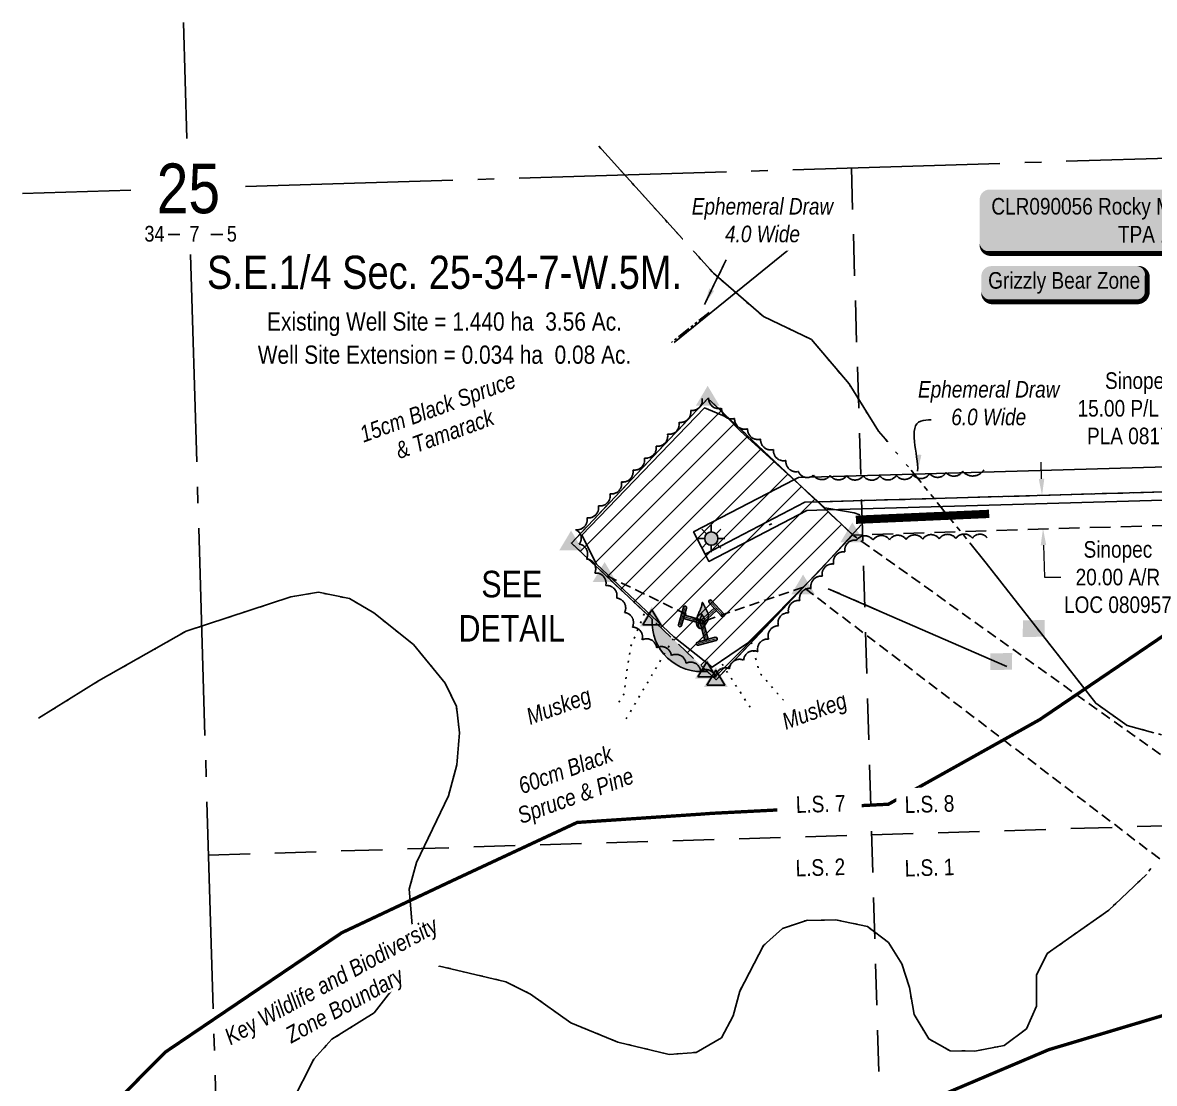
# Model space of a CAD drawing. Extents: x 646708 to 649214, y 5756446 to 5758611.
# Drawn here: x 646708 to 647391, y 5756846 to 5757486 of the extents above; entities that cross this region are included whole.
import ezdxf
from ezdxf.enums import TextEntityAlignment as Align

# ---------------------------------------------------------------- set-up
doc = ezdxf.new("R2010")
doc.units = 0
doc.header["$LTSCALE"] = 5
for name, pattern in [('0', [1, 1, 0]), ('DASHDOT2', [12.7, 6.35, -3.175, 0, -3.175]), ('foc-ACCESSROAD', [3.75, 2.5, -1.25]), ('foc-LSD', [8, 5, -3]), ('foc-QUARTERLINE', [33, 25, -3, 2, -3]), ('foc-TIELINE', [1.875, 1.25, -0.625]), ('foc-TOPO', [1, 0.2, -0.8]), ('foc-TOPO-ephemeral', [6.25, 3.125, -0.625, 0.625, -0.625, 0.625, -0.625]), ('foc-WHEELTRACKS', [2, 0.4, -1.6]), ('UG_PIPE', [1.875, 1.25, -0.625])]:
    doc.linetypes.add(name, pattern=pattern)
for name, color, linetype in [('10', 1, 'Continuous'), ('9', 3, 'Continuous'), ('AS-FENCE', 48, 'foc-FENCE'), ('AS-PIPE-UG', 44, 'UG_PIPE'), ('AS-POWER-EXISTING-ANC', 72, 'Continuous'), ('AS-ROADS', 254, 'Continuous'), ('AS-SURFACE IMPACT', 7, 'Continuous'), ('AS-SYMBOL', 7, 'Continuous'), ('AS-UNDERLAY-H', 141, 'Continuous'), ('AS-WILDLIFE', 131, 'DASHDOT2'), ('AS-WILDLIFE-BLOCK', 131, 'Continuous'), ('C-AR', 13, 'foc-ACCESSROAD'), ('C-RW', 13, 'Continuous'), ('C-SYMBOL', 7, 'Continuous'), ('C-WS', 13, 'foc-ACCESSROAD'), ('C-WS-S', 13, 'Continuous'), ('DETAIL-T', 7, 'Continuous'), ('L-AREAREQUIRED', 7, 'Continuous'), ('L-AREAWORK', 5, 'Continuous'), ('L-MON', 1, 'Continuous'), ('L-SECLBL', 7, 'Continuous'), ('L-SECQ', 8, 'foc-QUARTERLINE'), ('L-SECTION-LSD', 7, 'foc-LSD'), ('L-TIE', 7, 'foc-TIELINE'), ('P-PROPOSED', 10, 'Continuous'), ('P-PROPOSED-EXISTING-H', 59, 'Continuous'), ('P-PROPOSED-H', 21, 'Continuous'), ('T-BUSH', 110, '0'), ('T-BUSH-T', 110, 'Continuous'), ('T-DRAW', 143, 'foc-TOPO-ephemeral'), ('T-LOW-AREA', 48, 'foc-TOPO'), ('T-WATER-P3', 160, 'foc-WHEELTRACKS'), ('T-WATER-T', 170, 'Continuous')]:
    doc.layers.add(name, color=color, linetype=linetype)
for name, color, linetype, lineweight in [('C-AR-T', 13, 'Continuous', 9), ('C-RW-T', 13, 'Continuous', 9), ('T-TEXT', 48, 'Continuous', 18)]:
    doc.layers.add(name, color=color, linetype=linetype, lineweight=lineweight)
doc.styles.add('100L', font='ARIALN.TTF', dxfattribs={"height": 11})
doc.styles.add('175L', font='ARIALN.TTF', dxfattribs={"height": 20})
doc.styles.add('240', font='ARIALN.TTF', dxfattribs={"height": 30})
doc.styles.add('80', font='ARIALN.TTF', dxfattribs={"height": 10})
doc.styles.add('80CG', font='ARIALN.TTF', dxfattribs={"height": 10})
doc.styles.add('80L', font='ARIALN.TTF', dxfattribs={"height": 10})
doc.styles.add('80LS', font='ARIALNI.TTF', dxfattribs={"height": 10})
doc.styles.add('foc-LtypeFont', font='ARIALN.TTF', dxfattribs={"height": 7.35})
doc.styles.add('SIMPLEX', font='ARIALN.TTF')
doc.linetypes.add('foc-FENCE', pattern='A,10,-1,["X",foc-LtypeFont,S=0.2,R=0,X=-0.625,Y=-0.75],-1.24', length=12.24)
doc.linetypes.add('foc-TOPO-flowdirection-NOLINE', pattern='A,0,[">",foc-LtypeFont,S=0.3,R=0,X=0,Y=-0.945],-20,[">",foc-LtypeFont,S=0.3,R=0,X=0,Y=-0.945],0', length=20)
doc.dimstyles.new('Compass 5 000', dxfattribs={"dimscale": 5, "dimtxt": 9, "dimasz": 2, "dimexe": 0.2, "dimexo": 0.0625, "dimgap": 0.5, "dimtad": 0, "dimtih": 1, "dimtoh": 1, "dimzin": 0, "dimdsep": 46, "dimtxsty": '80CG', "dimcen": 0.1, "dimse1": 1, "dimse2": 1, "dimclrd": 256, "dimclrt": 256, "dimaunit": 1, "dimadec": 4, "dimazin": 0, "dimtfac": 0.06, "dimtofl": 0, "dimtmove": 0, "dimatfit": 1, "dimfxl": 0.2, "dimtolj": 1, "dimtzin": 0, "dimlwd": -1, "dimarcsym": 0})

# ---------------------------------------------------------------- blocks, each defined once
blk = doc.blocks.new('L-SECLBL')
at = {"layer": '9', "color": 7}
for p, q in [((-5.08, -27.83), (-12.29, -27.83)), ((20.7, -27.83), (13.5, -27.83))]:
    blk.add_line(p, q, dxfattribs=at)
at = {"layer": '10', "color": 2, "style": 'SIMPLEX'}
blk.add_attdef('SEC', text='', height=30, dxfattribs=at).set_placement((0, 0), align=Align.MIDDLE)
at = {"layer": '10', "color": 5, "style": '80L'}
blk.add_attdef('TWP', text='', height=9.5, dxfattribs=at).set_placement((-14.43, -27.37), align=Align.MIDDLE_RIGHT)
blk.add_attdef('RGE', text='', height=9.5, dxfattribs=at).set_placement((3.62, -27.37), align=Align.MIDDLE_CENTER)
blk.add_attdef('MER', text='', height=9.5, dxfattribs=at).set_placement((23.17, -27.37), align=Align.MIDDLE_LEFT)
blk = doc.blocks.new('*U362')
h = blk.add_hatch(color=255)
edge = h.paths.add_edge_path()
edge.add_line((-44, -11.5), (44, -11.5))
edge.add_arc((44, -5.5), 6, 270, 360)
edge.add_line((50, -5.5), (50, 4))
edge.add_arc((44, 4), 6, 0, 90)
edge.add_line((44, 10), (-44, 10))
edge.add_arc((-44, 4), 6, 90, 180)
edge.add_line((-50, 4), (-50, -5.5))
edge.add_arc((-44, -5.5), 6, 180, 270)
at = {"color": 131, "flags": 128}
blk.add_lwpolyline([(-44, -11.5, 3, 3, 0), (44, -11.5, 3, 3, 0.414214), (50, -5.5, 3, 3, 0), (50, 4, 3, 0, 0.414214), (44, 10, 0, 0, 0), (-44, 10, 0, 0, 0.414214), (-50, 4, 0, 0, 0), (-50, -5.5, 0, 3, 0.414214)], format="xyseb", close=True, dxfattribs=at)
at = {"color": 131, "style": '80'}
blk.add_attdef('ENTER_TEXT_001', (-35.99, -5), '', height=10, dxfattribs=at)
blk = doc.blocks.new('*U364')
h = blk.add_hatch(color=255)
edge = h.paths.add_edge_path()
edge.add_line((-149, -20), (149, -20))
edge.add_arc((149, -14), 6, 270, 360)
edge.add_line((155, -14), (155, 12.5))
edge.add_arc((149, 12.5), 6, 0, 90)
edge.add_line((149, 18.5), (-149, 18.5))
edge.add_arc((-149, 12.5), 6, 90, 180)
edge.add_line((-155, 12.5), (-155, -14))
edge.add_arc((-149, -14), 6, 180, 270)
at = {"color": 44, "flags": 128}
blk.add_lwpolyline([(-149, -20, 3, 3, 0), (149, -20, 3, 3, 0.414214), (155, -14, 3, 3, 0), (155, 12.5, 3, 0, 0.414214), (149, 18.5, 0, 0, 0), (-149, 18.5, 0, 0, 0.414214), (-155, 12.5, 0, 0, 0), (-155, -14, 0, 3, 0.414214)], format="xyseb", close=True, dxfattribs=at)
at = {"color": 44, "style": '80'}
blk.add_attdef('ENTER_TEXT_001', (-35.99, -5), '', height=10, dxfattribs=at)
blk = doc.blocks.new('*D365')
at = {"layer": 'C-AR-T', "transparency": 16777216}
for p, q in [((647322.63, 5757210.7), (647322.34, 5757220.69)), ((647323.79, 5757170.7), (647324.35, 5757151.41)), ((647324.35, 5757151.41), (647334.35, 5757151.41))]:
    blk.add_line(p, q, dxfattribs=at)
for points in [[(647324.29, 5757210.74), (647320.96, 5757210.65), (647322.92, 5757200.7)], [(647325.46, 5757170.75), (647322.12, 5757170.65), (647323.5, 5757180.7)]]:
    blk.add_solid(points, dxfattribs=at)
at = {"layer": 'C-AR-T', "transparency": 16777216, "insert": (647368.65, 5757151.41), "char_height": 10, "attachment_point": 5, "style": '80CG'}
blk.add_mtext('\\A1;Sinopec\\P20.00 A/R\\PLOC 080957', dxfattribs=at)
blk = doc.blocks.new('*D367')
at = {"layer": 'C-RW-T', "transparency": 16777216}
for p, q in [((647430.67, 5757253.14), (647420.67, 5757253.14)), ((647431.38, 5757228.87), (647430.67, 5757253.14)), ((647432.39, 5757193.88), (647432.68, 5757183.88))]:
    blk.add_line(p, q, dxfattribs=at)
for points in [[(647433.04, 5757228.92), (647429.71, 5757228.82), (647431.67, 5757218.88)], [(647434.06, 5757193.92), (647430.73, 5757193.83), (647432.1, 5757203.87)]]:
    blk.add_solid(points, dxfattribs=at)
at = {"layer": 'C-RW-T', "transparency": 16777216, "insert": (647381.59, 5757253.14), "char_height": 10, "attachment_point": 5, "style": '80CG'}
blk.add_mtext('\\A1;Sinopec\\P15.00 P/L R/W\\PPLA 081748', dxfattribs=at)
blk = doc.blocks.new('STRIA')
blk.add_hatch(color=255).paths.add_polyline_path([(-0.04, 1.52), (-1.47, -0.87), (1.39, -0.87)])
blk = doc.blocks.new('STRIAA')
blk.add_blockref('STRIA', (0, 0))
blk = doc.blocks.new('STRIB')
at = {"color": 1}
blk.add_solid([(-1.12, -0.67), (-0.04, 1.13), (1.04, -0.67)], dxfattribs=at)
blk = doc.blocks.new('STRIBB')
blk.add_blockref('STRIB', (0, 0))
blk = doc.blocks.new('STRICC')
for name in ['STRIAA', 'STRIBB']:
    blk.add_blockref(name, (0, 0))
blk = doc.blocks.new('fdspike')
blk.add_blockref('STRICC', (0, 0))
blk = doc.blocks.new('*U377')
h = blk.add_hatch(color=255)
h.dxf.hatch_style = 1
edge = h.paths.add_edge_path()
edge.add_arc((0.3, 1.06), 0.2, -15.941, 164.059, ccw=False)
edge.add_line((0.49, 1), (0.14, -0.25))
edge.add_line((0.14, -0.25), (-0.11, -1.11))
edge.add_arc((-0.3, -1.06), 0.2, 164.059, 344.059, ccw=False)
edge.add_line((-0.49, -1), (0.11, 1.11))
h = blk.add_hatch(color=255)
h.dxf.hatch_style = 1
edge = h.paths.add_edge_path()
edge.add_arc((2.32, -0.66), 0.2, -105.941, 74.059, ccw=False)
edge.add_line((2.27, -0.86), (0.14, -0.25))
edge.add_line((0.14, -0.25), (0.25, 0.14))
edge.add_line((0.25, 0.14), (2.38, -0.47))
at = {"color": 255}
blk.add_lwpolyline([(0.11, 1.11, -1), (0.49, 1), (0.14, -0.25), (-0.11, -1.11, -1), (-0.49, -1)], format="xyb", close=True, dxfattribs=at)
at = {"color": 72, "const_width": 0.1, "flags": 128}
for points in [[(0.3, 1.06), (-0.3, -1.06)], [(2.32, -0.66), (0, 0)]]:
    blk.add_lwpolyline(points, dxfattribs=at)
at = {"color": 255, "flags": 128}
blk.add_lwpolyline([(2.38, -0.47, -1), (2.27, -0.86), (0.14, -0.25), (0.25, 0.14)], format="xyb", close=True, dxfattribs=at)
blk = doc.blocks.new('*U379')
h = blk.add_hatch(color=255)
h.dxf.hatch_style = 1
edge = h.paths.add_edge_path()
edge.add_arc((-0.62, 2.33), 0.2, 14.8811, 194.8811, ccw=False)
edge.add_line((-0.43, 2.39), (0.14, 0.24))
edge.add_line((0.14, 0.24), (-0.24, 0.14))
edge.add_line((-0.24, 0.14), (-0.81, 2.28))
h = blk.add_hatch(color=255)
h.dxf.hatch_style = 1
edge = h.paths.add_edge_path()
edge.add_arc((-1.06, -0.28), 0.2, 104.8811, 284.8811, ccw=False)
edge.add_line((-1.11, -0.09), (0.14, 0.24))
edge.add_line((0.14, 0.24), (1.01, 0.48))
edge.add_arc((1.06, 0.28), 0.2, -75.1189, 104.8811, ccw=False)
edge.add_line((1.11, 0.09), (-1.01, -0.48))
at = {"color": 255, "flags": 128}
blk.add_lwpolyline([(-0.81, 2.28, -1), (-0.43, 2.39), (0.14, 0.24), (-0.24, 0.14)], format="xyb", close=True, dxfattribs=at)
at = {"color": 72, "const_width": 0.1, "flags": 128}
for points in [[(-0.62, 2.33), (0, 0)], [(-1.06, -0.28), (1.06, 0.28)]]:
    blk.add_lwpolyline(points, dxfattribs=at)
at = {"color": 255}
blk.add_lwpolyline([(-1.01, -0.48, -1), (-1.11, -0.09), (0.14, 0.24), (1.01, 0.48, -1), (1.11, 0.09)], format="xyb", close=True, dxfattribs=at)
blk = doc.blocks.new('*U378')
h = blk.add_hatch(color=255)
h.dxf.hatch_style = 1
edge = h.paths.add_edge_path()
edge.add_arc((-1.78, -1.64), 0.2, 132.6362, 312.6362, ccw=False)
edge.add_line((-1.92, -1.49), (-0.28, 0.01))
edge.add_line((-0.28, 0.01), (-0.01, -0.28))
edge.add_line((-0.01, -0.28), (-1.65, -1.79))
h = blk.add_hatch(color=255)
h.dxf.hatch_style = 1
edge = h.paths.add_edge_path()
edge.add_arc((0.75, -0.81), 0.2, -137.3638, 42.6362, ccw=False)
edge.add_line((0.6, -0.94), (-0.28, 0.01))
edge.add_line((-0.28, 0.01), (-0.89, 0.67))
edge.add_arc((-0.75, 0.81), 0.2, 42.6362, 222.6362, ccw=False)
edge.add_line((-0.6, 0.94), (0.89, -0.67))
at = {"color": 255, "flags": 128}
blk.add_lwpolyline([(-1.65, -1.79, -1), (-1.92, -1.49), (-0.28, 0.01), (-0.01, -0.28)], format="xyb", close=True, dxfattribs=at)
at = {"color": 72, "const_width": 0.1, "flags": 128}
for points in [[(-1.78, -1.64), (0, 0)], [(0.75, -0.81), (-0.75, 0.81)]]:
    blk.add_lwpolyline(points, dxfattribs=at)
at = {"color": 255}
blk.add_lwpolyline([(0.89, -0.67, -1), (0.6, -0.94), (-0.28, 0.01), (-0.89, 0.67, -1), (-0.6, 0.94)], format="xyb", close=True, dxfattribs=at)
blk = doc.blocks.new('GAS')
h = blk.add_hatch(color=255)
h.dxf.hatch_style = 1
edge = h.paths.add_edge_path()
edge.add_arc((0, 0), 0.9, 0, 360)
for p, q in [((0, 0.81), (0, 1.62)), ((-0.81, 0), (-1.62, 0)), ((-0.57, 0.57), (-1.14, 1.14)), ((0.57, 0.57), (1.14, 1.14)), ((1.62, 0), (0.81, 0)), ((-0.57, -0.57), (-1.14, -1.14)), ((0, -0.81), (0, -1.62)), ((1.14, -1.14), (0.57, -0.57))]:
    blk.add_line(p, q)
blk.add_circle((0, 0), 0.8)
blk = doc.blocks.new('FLARE')
h = blk.add_hatch(color=255)
h.dxf.hatch_style = 1
h.paths.add_polyline_path([(0.16, 2.41, 0.114147), (0.13, 2.43), (0.11, 2.44, 0.261551), (0.01, 2.42), (0, 2.41, 0.131268), (-0.03, 2.37), (-0.04, 2.35, 0.041497), (-0.05, 2.33), (-0.05, 2.29, 0.015174), (-0.05, 2.29), (-0.06, 2.24, 0.004376), (-0.06, 2.24), (-0.07, 2.18), (-0.08, 2.11), (-0.09, 2.05), (-0.1, 1.98), (-0.12, 1.91), (-0.14, 1.83), (-0.17, 1.76), (-0.19, 1.68), (-0.22, 1.61), (-0.26, 1.53), (-0.29, 1.46), (-0.32, 1.39), (-0.36, 1.32), (-0.39, 1.25, 0.000505), (-0.39, 1.25), (-0.43, 1.18, 0.002398), (-0.43, 1.18), (-0.46, 1.1, 0.004177), (-0.46, 1.1), (-0.5, 1.03, 0.005735), (-0.5, 1.03), (-0.53, 0.95, 0.006994), (-0.53, 0.95), (-0.56, 0.87, 0.00791), (-0.57, 0.87), (-0.6, 0.78, 0.008323), (-0.6, 0.78), (-0.63, 0.69, 0.008095), (-0.63, 0.68), (-0.66, 0.59, 0.008067), (-0.66, 0.59), (-0.68, 0.49, 0.008387), (-0.68, 0.49), (-0.7, 0.39, 0.009056), (-0.71, 0.38), (-0.72, 0.28, 0.010123), (-0.72, 0.28), (-0.74, 0.18, 0.011689), (-0.74, 0.18), (-0.75, 0.08, 0.013925), (-0.75, 0.08), (-0.75, -0.02, 0.016488), (-0.75, -0.02), (-0.75, -0.11, 0.017255), (-0.75, -0.12), (-0.74, -0.2, 0.01735), (-0.74, -0.2), (-0.73, -0.28, 0.017311), (-0.73, -0.29), (-0.71, -0.36, 0.01715), (-0.71, -0.36), (-0.69, -0.43, 0.016886), (-0.69, -0.44), (-0.66, -0.5, 0.016546), (-0.66, -0.5), (-0.63, -0.56, 0.016164), (-0.63, -0.56), (-0.6, -0.61, 0.016329), (-0.6, -0.62), (-0.57, -0.66, 0.018828), (-0.57, -0.67), (-0.54, -0.71, 0.022087), (-0.53, -0.71), (-0.5, -0.75, 0.025345), (-0.49, -0.76), (-0.46, -0.78, 0.028234), (-0.45, -0.79), (-0.42, -0.82, 0.030298), (-0.41, -0.82), (-0.37, -0.84, 0.031129), (-0.36, -0.85), (-0.32, -0.86, 0.030544), (-0.31, -0.87), (-0.27, -0.88, 0.028465), (-0.26, -0.88), (-0.22, -0.89, 0.025311), (-0.21, -0.89), (-0.16, -0.89, 0.02283), (-0.15, -0.89), (-0.11, -0.89, 0.021226), (-0.1, -0.89), (-0.05, -0.88, 0.020401), (-0.04, -0.88), (0, -0.87, 0.020299), (0.01, -0.87), (0.05, -0.85, 0.020911), (0.06, -0.85), (0.11, -0.83, 0.022277), (0.11, -0.83), (0.15, -0.81, 0.023712), (0.16, -0.8), (0.2, -0.78, 0.022408), (0.21, -0.78), (0.24, -0.75, 0.01993), (0.25, -0.74), (0.28, -0.72, 0.017146), (0.28, -0.71), (0.31, -0.68, 0.014211), (0.32, -0.68), (0.35, -0.64, 0.011221), (0.35, -0.64), (0.37, -0.61, 0.008212), (0.38, -0.61), (0.4, -0.57, 0.005172), (0.4, -0.57), (0.42, -0.54, 0.002523), (0.43, -0.54), (0.45, -0.5, 0.001671), (0.45, -0.5), (0.47, -0.47, 0.001229), (0.47, -0.47), (0.49, -0.44, 0.00075), (0.49, -0.44), (0.51, -0.41, 0.00026), (0.51, -0.41), (0.54, -0.37), (0.56, -0.34), (0.58, -0.3), (0.61, -0.27), (0.63, -0.23, 0.001311), (0.63, -0.23), (0.66, -0.19, 0.003726), (0.66, -0.19), (0.69, -0.15, 0.006065), (0.69, -0.14), (0.72, -0.1, 0.008452), (0.72, -0.1), (0.74, -0.05, 0.010991), (0.75, -0.05), (0.77, 0, 0.013767), (0.77, 0), (0.79, 0.05, 0.016839), (0.8, 0.05), (0.81, 0.1, 0.019104), (0.82, 0.11), (0.83, 0.15, 0.016987), (0.83, 0.16), (0.84, 0.21, 0.013636), (0.84, 0.21), (0.85, 0.26, 0.010244), (0.85, 0.27), (0.86, 0.31, 0.006846), (0.86, 0.32), (0.86, 0.37, 0.003419), (0.86, 0.37), (0.86, 0.41), (0.87, 0.46), (0.87, 0.5), (0.88, 0.54), (0.88, 0.59), (0.89, 0.63, 0.001278), (0.89, 0.63), (0.89, 0.67, 0.004735), (0.89, 0.67), (0.9, 0.71, 0.008354), (0.9, 0.72), (0.9, 0.76, 0.012059), (0.9, 0.76), (0.9, 0.8, 0.015712), (0.9, 0.81), (0.9, 0.85, 0.018457), (0.9, 0.85), (0.9, 0.89, 0.018102), (0.9, 0.9), (0.89, 0.94, 0.016533), (0.89, 0.95), (0.88, 0.99, 0.014576), (0.88, 0.99), (0.87, 1.03, 0.012435), (0.86, 1.04), (0.85, 1.08, 0.010283), (0.85, 1.09), (0.83, 1.13, 0.00824), (0.83, 1.13), (0.81, 1.18, 0.00638), (0.81, 1.18), (0.78, 1.23, 0.004735), (0.78, 1.23), (0.76, 1.29, 0.003388), (0.75, 1.29), (0.73, 1.34, 0.002345), (0.73, 1.34), (0.7, 1.4, 0.001492), (0.7, 1.4), (0.67, 1.46, 0.000746), (0.67, 1.46), (0.63, 1.51), (0.6, 1.57), (0.57, 1.62), (0.55, 1.68), (0.52, 1.73), (0.49, 1.78), (0.47, 1.83), (0.45, 1.87), (0.42, 1.92), (0.4, 1.97), (0.38, 2.02), (0.35, 2.08, 0.000332), (0.35, 2.08), (0.33, 2.13, 0.001849), (0.33, 2.13), (0.3, 2.19, 0.0038), (0.3, 2.19), (0.27, 2.24, 0.006473), (0.27, 2.24), (0.25, 2.29, 0.010865), (0.24, 2.3), (0.22, 2.34, 0.019524), (0.22, 2.34), (0.19, 2.38, 0.041077), (0.18, 2.39)])
at = {"color": 48, "flags": 128}
for points in [[(0.11, -0.72), (0.07, -0.74), (0.03, -0.76), (-0.02, -0.77), (-0.07, -0.78), (-0.11, -0.79), (-0.16, -0.79), (-0.2, -0.79), (-0.25, -0.78), (-0.29, -0.77), (-0.32, -0.76), (-0.36, -0.74), (-0.4, -0.71), (-0.43, -0.68), (-0.46, -0.65), (-0.49, -0.61), (-0.52, -0.56), (-0.54, -0.51), (-0.57, -0.46), (-0.59, -0.4), (-0.61, -0.33), (-0.63, -0.26), (-0.64, -0.19), (-0.65, -0.11), (-0.65, -0.02), (-0.65, 0.07), (-0.64, 0.17), (-0.63, 0.27), (-0.61, 0.36), (-0.58, 0.46), (-0.56, 0.56), (-0.53, 0.66), (-0.5, 0.75), (-0.47, 0.83), (-0.44, 0.91), (-0.41, 0.99), (-0.37, 1.06), (-0.34, 1.13), (-0.3, 1.2), (-0.27, 1.27), (-0.23, 1.34), (-0.2, 1.42), (-0.16, 1.49), (-0.13, 1.57), (-0.1, 1.65), (-0.07, 1.73), (-0.04, 1.8), (-0.02, 1.88), (0, 1.96), (0.01, 2.03), (0.02, 2.1), (0.03, 2.17), (0.04, 2.22), (0.05, 2.27), (0.05, 2.31), (0.06, 2.34), (0.08, 2.35), (0.09, 2.34), (0.11, 2.32), (0.13, 2.29), (0.16, 2.25), (0.18, 2.2), (0.21, 2.14), (0.24, 2.09), (0.26, 2.03), (0.29, 1.98), (0.31, 1.93), (0.33, 1.88), (0.36, 1.83), (0.38, 1.78), (0.41, 1.73), (0.43, 1.68), (0.46, 1.63), (0.49, 1.58), (0.52, 1.52), (0.55, 1.47), (0.58, 1.41), (0.61, 1.35), (0.64, 1.3), (0.67, 1.24), (0.69, 1.19), (0.72, 1.14), (0.74, 1.09), (0.75, 1.05), (0.77, 1), (0.78, 0.96), (0.79, 0.92), (0.8, 0.88), (0.8, 0.84), (0.8, 0.8), (0.8, 0.76), (0.8, 0.72), (0.79, 0.68), (0.79, 0.64), (0.78, 0.6), (0.78, 0.56), (0.77, 0.51), (0.77, 0.47), (0.76, 0.42), (0.76, 0.37), (0.76, 0.33), (0.75, 0.28), (0.74, 0.23), (0.73, 0.18), (0.72, 0.13), (0.7, 0.09), (0.68, 0.04), (0.66, 0), (0.63, -0.05), (0.61, -0.09), (0.58, -0.13), (0.55, -0.17), (0.53, -0.21), (0.5, -0.25), (0.48, -0.28), (0.45, -0.32), (0.43, -0.35), (0.41, -0.38), (0.39, -0.42), (0.37, -0.45), (0.34, -0.48), (0.32, -0.51), (0.3, -0.55), (0.27, -0.58), (0.24, -0.61), (0.21, -0.64), (0.18, -0.67), (0.15, -0.7)], [(0.02, -0.75), (-0.01, -0.76), (-0.03, -0.77), (-0.05, -0.78), (-0.08, -0.78), (-0.11, -0.79), (-0.13, -0.79), (-0.16, -0.79), (-0.18, -0.78), (-0.2, -0.78), (-0.23, -0.77), (-0.25, -0.76), (-0.26, -0.74), (-0.28, -0.73), (-0.3, -0.71), (-0.32, -0.69), (-0.33, -0.66), (-0.35, -0.63), (-0.36, -0.6), (-0.37, -0.57), (-0.39, -0.53), (-0.4, -0.49), (-0.4, -0.45), (-0.41, -0.41), (-0.41, -0.36), (-0.41, -0.31), (-0.4, -0.25), (-0.39, -0.2), (-0.38, -0.14), (-0.37, -0.09), (-0.36, -0.03), (-0.34, 0.02), (-0.32, 0.07), (-0.31, 0.12), (-0.29, 0.16), (-0.27, 0.21), (-0.25, 0.25), (-0.23, 0.29), (-0.21, 0.33), (-0.19, 0.37), (-0.17, 0.41), (-0.15, 0.45), (-0.14, 0.49), (-0.12, 0.53), (-0.1, 0.58), (-0.08, 0.62), (-0.07, 0.66), (-0.06, 0.71), (-0.05, 0.75), (-0.04, 0.79), (-0.03, 0.83), (-0.03, 0.87), (-0.02, 0.9), (-0.02, 0.93), (-0.01, 0.95), (-0.01, 0.96), (0, 0.97), (0.01, 0.96), (0.02, 0.95), (0.03, 0.94), (0.04, 0.91), (0.06, 0.88), (0.07, 0.86), (0.09, 0.82), (0.1, 0.79), (0.12, 0.76), (0.13, 0.74), (0.14, 0.71), (0.16, 0.68), (0.17, 0.65), (0.18, 0.63), (0.2, 0.6), (0.21, 0.57), (0.23, 0.54), (0.25, 0.51), (0.26, 0.47), (0.28, 0.44), (0.3, 0.41), (0.31, 0.38), (0.33, 0.35), (0.34, 0.32), (0.36, 0.29), (0.37, 0.27), (0.38, 0.24), (0.39, 0.22), (0.39, 0.19), (0.4, 0.17), (0.4, 0.15), (0.41, 0.13), (0.41, 0.1), (0.41, 0.08), (0.4, 0.06), (0.4, 0.04), (0.4, 0.01), (0.39, -0.01), (0.39, -0.03), (0.39, -0.06), (0.39, -0.08), (0.38, -0.11), (0.38, -0.14), (0.38, -0.16), (0.38, -0.19), (0.37, -0.22), (0.37, -0.24), (0.36, -0.27), (0.35, -0.3), (0.34, -0.32), (0.32, -0.35), (0.31, -0.37), (0.3, -0.4), (0.28, -0.42), (0.27, -0.44), (0.25, -0.46), (0.24, -0.48), (0.22, -0.5), (0.21, -0.52), (0.2, -0.54), (0.19, -0.56), (0.17, -0.58), (0.16, -0.6), (0.15, -0.61), (0.14, -0.63), (0.12, -0.65), (0.11, -0.67), (0.09, -0.69), (0.08, -0.7), (0.06, -0.72), (0.04, -0.74)]]:
    blk.add_lwpolyline(points, close=True, dxfattribs=at)
blk = doc.blocks.new('TRIA')
blk.add_hatch(color=255).paths.add_polyline_path([(-0.04, 1.52), (-1.47, -0.87), (1.39, -0.87)])
blk = doc.blocks.new('TRIAA')
blk.add_blockref('TRIA', (0, 0))
blk = doc.blocks.new('TRIB')
at = {"color": 1}
blk.add_lwpolyline([(-1.12, -0.67), (-0.04, 1.13), (1.04, -0.67)], close=True, dxfattribs=at)
blk = doc.blocks.new('TRIBB')
blk.add_blockref('TRIB', (0, 0))
blk = doc.blocks.new('TRICC')
for name in ['TRIAA', 'TRIBB']:
    blk.add_blockref(name, (0, 0))
blk = doc.blocks.new('plspike')
blk.add_blockref('TRICC', (0, 0))

msp = doc.modelspace()

# ---------------------------------------------------------------- hatches: boundary and pattern name
at = {"layer": 'AS-UNDERLAY-H'}
h = msp.add_hatch(color=256, dxfattribs=at)
h.dxf.hatch_style = 1
h.paths.add_polyline_path([(647181.522, 5757368.628), (647194.658, 5757368.847), (647194.548, 5757358.782), (647181.413, 5757358.563)])
h = msp.add_hatch(color=256, dxfattribs=at)
h.dxf.hatch_style = 1
h.paths.add_polyline_path([(647311.397, 5757125.351), (647324.533, 5757125.57), (647324.423, 5757115.505), (647311.288, 5757115.286)])
h = msp.add_hatch(color=256, dxfattribs=at)
h.dxf.hatch_style = 1
h.paths.add_polyline_path([(647291.79, 5757105.448), (647304.925, 5757105.667), (647304.816, 5757095.602), (647291.68, 5757095.383)])
at = {"layer": 'P-PROPOSED-EXISTING-H'}
h = msp.add_hatch(dxfattribs=at)
h.set_pattern_fill('ANSI31', color=256, scale=3.497529, style=0)
h.set_pattern_definition([(45, (432.335, 1190.885), (-7.852175953, 7.852175953), [])])
h.paths.add_polyline_path([(647121.538, 5757259.162), (647208.783, 5757176.827), (647126.448, 5757089.582), (647039.203, 5757171.918)])
at = {"layer": 'P-PROPOSED-H'}
h = msp.add_hatch(color=256, dxfattribs=at)
h.dxf.hatch_style = 1
edge = h.paths.add_edge_path()
edge.add_line((647087.826, 5757126.011), (647121.091, 5757094.617))
edge.add_arc((647117.774, 5757124.424), 29.99, 176.966134, 276.350467, ccw=False)

# ---------------------------------------------------------------- linework, layer by layer
at = {"layer": 'AS-FENCE', "flags": 128}
msp.add_lwpolyline([(647212.988, 5757189.052), (647209.713, 5757190.14), (647203.803, 5757191.202), (647191.887, 5757193.242), (647140.854, 5757239.64), (647132.923, 5757247.913), (647119.525, 5757253.467), (647045.502, 5757176.665), (647054.247, 5757159.289), (647101.031, 5757115.372), (647123.98, 5757097.157), (647145.301, 5757111.538), (647187.616, 5757153.959), (647213.833, 5757182.963)], dxfattribs=at)
at = {"layer": 'AS-PIPE-UG', "flags": 128}
msp.add_lwpolyline([(647158.393, 5757182.895), (647159.937, 5757183.55)], dxfattribs=at)
at = {"layer": 'AS-ROADS', "const_width": 4.998, "flags": 128}
msp.add_lwpolyline([(647291.042, 5757189.556), (647210.711, 5757186.001)], dxfattribs=at)
at = {"layer": 'AS-WILDLIFE', "const_width": 1.999, "flags": 128}
for points in [[(647214.208, 5757013.668), (647230.312, 5757014.5), (647321.5, 5757065.5), (647443.125, 5757148), (647564.687, 5757261), (647645.063, 5757286.5), (647661, 5757291.5), (647710.819, 5757307.246)], [(646726.119, 5756796.064), (646794.312, 5756865), (646900.75, 5756937), (646967.625, 5756968.5), (647042.625, 5757003.5), (647117.063, 5757008.5), (647123.813, 5757009), (647163.308, 5757011.04)], [(647719.824, 5757010.548), (647600.75, 5756948.5), (647549.25, 5756933), (647326.938, 5756866.5), (647109, 5756774), (646967.688, 5756697), (646835.313, 5756624.5), (646763.813, 5756602.5), (646732.271, 5756592.714)]]:
    msp.add_lwpolyline(points, dxfattribs=at)
at = {"layer": 'C-AR', "flags": 128}
msp.add_lwpolyline([(647625.141, 5756834.94), (647630.697, 5756651.865), (647609.479, 5756691.267), (647608.716, 5756716.401), (647605.279, 5756829.654), (647556.857, 5756937.874), (647552.062, 5757112.097), (647536.249, 5757178.408), (647526.92, 5757179.935), (647525.65, 5757180.143), (647515.047, 5757181.88), (647492.322, 5757185.6), (647208.783, 5757176.807), (647187.625, 5757196.771), (647493.663, 5757205.659), (647503.61, 5757204.031), (647521.166, 5757201.157), (647521.657, 5757201.076), (647530.596, 5757199.613), (647531.793, 5757199.417), (647532.51, 5757199.299), (647552.627, 5757196.006), (647572.006, 5757114.736), (647577.01, 5756942.542), (647625.141, 5756834.94)], close=True, dxfattribs=at)
at = {"layer": 'C-RW', "flags": 128}
msp.add_lwpolyline([(647613.312, 5757224.668), (647613.768, 5757209.656), (647555.466, 5757207.909), (647530.091, 5757206.878), (647521.092, 5757206.51), (647520.468, 5757206.486), (647520.032, 5757206.468), (647516.372, 5757206.319), (647493.663, 5757205.659), (647188.099, 5757196.785), (647179.879, 5757196.546), (647119.811, 5757165.359), (647112.895, 5757178.682), (647173.783, 5757210.293), (647176.011, 5757211.45), (647515.849, 5757221.321), (647516.853, 5757221.361), (647527.049, 5757221.776), (647555.025, 5757222.913), (647613.312, 5757224.668)], close=True, dxfattribs=at)
msp.add_lwpolyline([(647585.394, 5756825.143), (647536.979, 5756933.346), (647532.118, 5757109.459), (647516.754, 5757173.882), (647515.047, 5757181.88), (647510.906, 5757201.281), (647493.825, 5757200.659), (647193.247, 5757191.929), (647181.169, 5757191.578), (647122.117, 5757160.919), (647119.811, 5757165.359), (647179.879, 5757196.546), (647188.099, 5757196.785), (647493.663, 5757205.659), (647493.663, 5757205.659), (647516.372, 5757206.319), (647520.032, 5757206.468), (647521.166, 5757201.157), (647525.65, 5757180.143), (647526.516, 5757176.087), (647542.091, 5757110.778), (647546.965, 5756935.505), (647595.074, 5756827.984)], dxfattribs=at)
at = {"layer": 'C-WS'}
msp.add_lwpolyline([(647121.538, 5757259.162), (647208.783, 5757176.827), (647126.448, 5757089.582), (647039.203, 5757171.918)], close=True, dxfattribs=at)
at = {"layer": 'L-SECQ'}
for p, q in [((646805.28, 5757485.734), (646807.396, 5757415.79)), ((646842.762, 5757386.873), (647607.674, 5757410.432)), ((646708.373, 5757382.733), (646773.534, 5757384.74)), ((646809.511, 5757345.845), (646832.611, 5756581.909))]:
    msp.add_line(p, q, dxfattribs=at)
at = {"layer": 'L-SECTION-LSD'}
for p, q in [((647207.988, 5757398.122), (647232.345, 5756594.081)), ((646820.457, 5756983.86), (647619.876, 5757008.342))]:
    msp.add_line(p, q, dxfattribs=at)
at = {"layer": 'L-TIE', "flags": 128}
msp.add_lwpolyline([(647179.083, 5757145.356), (647117.774, 5757124.424), (647059.398, 5757152.858)], dxfattribs=at)
at = {"layer": 'P-PROPOSED'}
msp.add_lwpolyline([(647121.527, 5757259.156), (647039.192, 5757171.911), (647087.826, 5757126.011, 0.4630413), (647121.091, 5757094.617), (647126.448, 5757089.582), (647208.772, 5757176.821)], format="xyb", close=True, dxfattribs=at)
at = {"layer": 'T-BUSH', "flags": 128}
for points in [[(647118.002, 5757259.149, -0.5205671), (647111.052, 5757251.964, -0.5205671), (647104.102, 5757244.779, -0.5205671), (647097.151, 5757237.594, -0.5205671), (647090.201, 5757230.408, -0.5205671), (647083.25, 5757223.223, -0.5205671), (647076.3, 5757216.038, -0.5205671), (647069.369, 5757208.834, -0.5205671), (647062.444, 5757201.624, -0.5205671), (647055.518, 5757194.415, -0.5205671), (647048.593, 5757187.206, -0.5205671), (647041.668, 5757179.996, -0.5205671), (647043.842, 5757171.365, -0.5205671), (647048.238, 5757162.386, -0.5205671), (647053.323, 5757153.866, -0.5205671), (647059.908, 5757146.345, -0.5205671), (647066.494, 5757138.824, -0.5205671), (647071.303, 5757130.086, -0.5205671), (647075.938, 5757121.229, -0.5205671), (647081.783, 5757113.575, -0.5205671), (647090.614, 5757108.889, -0.5205671), (647099.444, 5757104.203, -0.5205671), (647108.275, 5757099.517, -0.5205671), (647117.105, 5757094.832, -0.5205671), (647125.912, 5757091.024, -0.5205671), (647134.471, 5757096.189, -0.5205671), (647143.03, 5757101.355, -0.5205671), (647151.588, 5757106.52, -0.5205671), (647158.039, 5757114.012, -0.5205671), (647164.018, 5757122.023, -0.5205671), (647170.109, 5757129.942, -0.5205671), (647176.898, 5757137.28, -0.5205671), (647183.688, 5757144.617, -0.5205671), (647190.478, 5757151.954, -0.5205671), (647197.267, 5757159.292, -0.5205671), (647204.057, 5757166.629, -0.5205671), (647210.998, 5757173.627, -0.5205671), (647220.994, 5757173.808, -0.5205671), (647230.989, 5757173.989, -0.5205671), (647240.984, 5757174.17, -0.5205671), (647250.979, 5757174.351, -0.5205671), (647260.974, 5757174.532, -0.5205671), (647270.969, 5757174.713, -0.5205671), (647280.964, 5757174.894, -0.5205671), (647289.921, 5757175.056, -0.5205671)], [(647121.918, 5757259.463, 0.5205671), (647129.757, 5757253.259, 0.5205671), (647137.595, 5757247.054, 0.5205671), (647145.433, 5757240.849, 0.5205671), (647153.271, 5757234.644, 0.5205671), (647161.029, 5757228.343, 0.5205671), (647168.528, 5757221.733, 0.5205671), (647176.028, 5757215.123, 0.5205671), (647185.193, 5757212.848, 0.5205671), (647195.19, 5757212.735, 0.5205671), (647205.186, 5757212.621, 0.5205671), (647215.182, 5757212.508, 0.5205671), (647225.177, 5757212.459, 0.5205671), (647235.169, 5757212.79, 0.5205671), (647245.16, 5757213.121, 0.5205671), (647255.132, 5757213.817, 0.5205671), (647265.103, 5757214.536, 0.5205671), (647275.074, 5757215.254, 0.5205671), (647287.811, 5757216.172, 0.5205671)]]:
    msp.add_lwpolyline(points, format="xyb", dxfattribs=at)
at = {"layer": 'T-DRAW', "linetype": 'foc-TOPO-flowdirection-NOLINE', "flags": 128}
for points in [[(647101.149, 5757292.804), (647192.293, 5757366.751)], [(647193.995, 5757144.448), (647301.652, 5757097.625)]]:
    msp.add_lwpolyline(points, dxfattribs=at)
at = {"layer": 'T-DRAW', "ltscale": 0.5, "flags": 128}
msp.add_lwpolyline([(647122.176, 5757310.986), (647099.567, 5757292.939)], dxfattribs=at)
at = {"layer": 'T-DRAW', "flags": 128}
for points in [[(647289.217, 5757159.847), (647243.959, 5757215.976)], [(647229.505, 5757128.984), (647193.995, 5757144.448)]]:
    msp.add_lwpolyline(points, dxfattribs=at)
at = {"layer": 'T-LOW-AREA', "flags": 128}
for points in [[(647083.072, 5757129.211), (647075.069, 5757109.719), (647072.369, 5757093.182), (647071.066, 5757081.249), (647067.451, 5757075.265)], [(647072.205, 5757065.956), (647100.864, 5757114.732)], [(647167.045, 5757077.15), (647152.676, 5757093.709), (647147.585, 5757112.296)], [(647130.054, 5757098.958), (647146.885, 5757072.919)]]:
    msp.add_lwpolyline(points, dxfattribs=at)
at = {"layer": 'T-WATER-P3', "flags": 128}
for points in [[(647055.686, 5757411.296), (647124.762, 5757334.664), (647154.971, 5757308.482), (647183.843, 5757294.765), (647206.571, 5757267.88), (647224.343, 5757239.36), (647243.959, 5757215.976)], [(647289.217, 5757159.847), (647355.283, 5757075.404), (647374.149, 5757061.915), (647403.612, 5757054.106)], [(646717.944, 5757066.334), (646754.134, 5757088.825), (646806.866, 5757118.772), (646870.111, 5757139.563), (646886.724, 5757142.315), (646905.329, 5757138.484), (646920.003, 5757129.887), (646943.973, 5757110.814), (646963.159, 5757087.499), (646969.882, 5757073.41), (646971.778, 5757057.446), (646970.115, 5757038.232), (646965.118, 5757019.503), (646945.791, 5756979.329), (646941.41, 5756963.226), (646945.394, 5756915.493)], [(646945.394, 5756915.493), (646952.032, 5756918.722), (646999.756, 5756907.46), (647014.622, 5756900.005), (647038.955, 5756882.642), (647067.185, 5756871.129), (647098.062, 5756863.652), (647114.354, 5756864.825), (647129.705, 5756873.747), (647136.775, 5756886.973), (647140.712, 5756901.78), (647155.05, 5756929.246), (647166.488, 5756939.522), (647180.915, 5756944.492), (647198.446, 5756944.749), (647217.729, 5756940.811), (647230.439, 5756931.054), (647238.415, 5756918.349), (647242.93, 5756903.995), (647245.791, 5756887.624), (647254.719, 5756872.976), (647267.441, 5756865.778), (647282.398, 5756865.698), (647300.025, 5756869.009), (647313.506, 5756879.132), (647319.541, 5756892.728), (647319.543, 5756911.359), (647326.03, 5756924.451), (647363.133, 5756950.676), (647385.896, 5756972.181), (647391.969, 5756980.433)], [(646728.745, 5756709.278), (646772.689, 5756717.276), (646790.71, 5756724.025), (646800.252, 5756735.338), (646805.719, 5756749.309), (646814.245, 5756762.213), (646834.639, 5756784.443), (646850.397, 5756810.689), (646870.442, 5756834.298), (646884.014, 5756860.822), (646894.857, 5756872.789), (646920.224, 5756888.708), (646938.529, 5756912.155), (646945.394, 5756915.493)]]:
    msp.add_lwpolyline(points, dxfattribs=at)
at = {"layer": 'T-WATER-P3', "linetype": 'foc-TOPO-flowdirection-NOLINE', "flags": 128}
for points in [[(647055.686, 5757411.296), (647124.762, 5757334.664), (647154.971, 5757308.482), (647183.843, 5757294.765), (647206.571, 5757267.88), (647224.343, 5757239.36), (647229.922, 5757232.987)], [(647289.217, 5757159.847), (647355.283, 5757075.404), (647374.149, 5757061.915), (647390.313, 5757057.62)], [(646717.944, 5757066.334), (646754.134, 5757088.825), (646806.866, 5757118.772), (646870.111, 5757139.563), (646886.724, 5757142.315), (646905.329, 5757138.484), (646920.003, 5757129.887), (646943.973, 5757110.814), (646963.159, 5757087.499), (646969.882, 5757073.41), (646971.778, 5757057.446), (646970.115, 5757038.232), (646965.118, 5757019.503), (646945.791, 5756979.329), (646941.41, 5756963.226), (646945.394, 5756915.493)], [(646945.394, 5756915.493), (646952.032, 5756918.722), (646999.756, 5756907.46), (647014.622, 5756900.005), (647038.955, 5756882.642), (647067.185, 5756871.129), (647098.062, 5756863.652), (647114.354, 5756864.825), (647129.705, 5756873.747), (647136.775, 5756886.973), (647140.712, 5756901.78), (647155.05, 5756929.246), (647166.488, 5756939.522), (647180.915, 5756944.492), (647198.446, 5756944.749), (647217.729, 5756940.811), (647230.439, 5756931.054), (647238.415, 5756918.349), (647242.93, 5756903.995), (647245.791, 5756887.624), (647254.719, 5756872.976), (647267.441, 5756865.778), (647282.398, 5756865.698), (647300.025, 5756869.009), (647313.506, 5756879.132), (647319.541, 5756892.728), (647319.543, 5756911.359), (647326.03, 5756924.451), (647363.133, 5756950.676), (647385.896, 5756972.181), (647385.896, 5756972.181)], [(646728.745, 5756709.278), (646772.689, 5756717.276), (646790.71, 5756724.025), (646800.252, 5756735.338), (646805.719, 5756749.309), (646814.245, 5756762.213), (646834.639, 5756784.443), (646850.397, 5756810.689), (646870.442, 5756834.298), (646884.014, 5756860.822), (646894.857, 5756872.789), (646920.224, 5756888.708), (646938.529, 5756912.155), (646945.394, 5756915.493)]]:
    msp.add_lwpolyline(points, dxfattribs=at)

# ---------------------------------------------------------------- block references
at = {"layer": 'AS-POWER-EXISTING-ANC', "xscale": 4.998392450000005, "yscale": 4.998392450000005, "zscale": 4.998392450000005}
for name, p in [('*U377', (647106.167, 5757127.739)), ('*U378', (647126.687, 5757132.63)), ('*U379', (647120.876, 5757112.75))]:
    msp.add_blockref(name, p, dxfattribs=at)
at = {"layer": 'AS-SURFACE IMPACT'}
ref = msp.add_blockref('*U364', (647440.335, 5757366.586), dxfattribs=at)
ref.add_attrib('ENTER_TEXT_001', 'CLR090056 Rocky Mountain House Office - Forestry Dept', (647292.371, 5757370.004), dxfattribs={"layer": '0', "color": 44, "height": 10, "style": '80'})
ref.add_attrib('ENTER_TEXT_002', 'TPA 1999 JORDAN SCOTT', (647368.684, 5757353.16), dxfattribs={"layer": '0', "color": 44, "height": 10, "style": '80'})
at = {"layer": 'AS-SYMBOL', "color": 1, "xscale": 4.998392450000005, "yscale": 4.998392450000005, "zscale": 4.998392450000005}
msp.add_blockref('FLARE', (647117.774, 5757124.424), dxfattribs=at)
at = {"layer": 'AS-WILDLIFE-BLOCK', "color": 0}
ref = msp.add_blockref('*U362', (647336.347, 5757328.943), dxfattribs=at)
ref.add_attrib('ENTER_TEXT_001', 'Grizzly Bear Zone', (647290.437, 5757325.324), dxfattribs={"layer": '0', "color": 131, "height": 10, "style": '80'})
at = {"layer": 'C-WS-S', "xscale": 4.998392450000005, "yscale": 4.998392450000005, "zscale": 4.998392450000005}
msp.add_blockref('GAS', (647123.546, 5757174.666), dxfattribs=at)
at = {"layer": 'L-MON'}
for name, p, xscale, yscale, zscale in [('fdspike', (647121.547, 5757259.134), 4.998392450000005, 4.998392450000005, 4.998392450000005), ('fdspike', (647208.783, 5757176.807), 4.998392450000005, 4.998392450000005, 4.998392450000005), ('fdspike', (647039.21, 5757171.866), 4.998392450000005, 4.998392450000005, 4.998392450000005), ('fdspike', (647059.413, 5757152.888), 4.998392450000005, 4.998392450000005, 4.998392450000005), ('fdspike', (647179.069, 5757145.396), 4.998392450000005, 4.998392450000005, 4.998392450000005), ('plspike', (647087.826, 5757126.011), 5, 5, 5), ('plspike', (647121.091, 5757094.617), 5, 5, 5), ('plspike', (647126.448, 5757089.582), 4.99839245, 4.99839245, 4.99839245)]:
    msp.add_blockref(name, p, dxfattribs=dict(at, xscale=xscale, yscale=yscale, zscale=zscale))
at = {"layer": 'L-SECLBL', "color": 2, "xscale": 0.9996770000000027, "yscale": 0.9996770000000027, "zscale": 0.9996770000000027}
msp.add_blockref('L-SECLBL', (646808.302, 5757385.811), dxfattribs=at).add_auto_attribs({'SEC': '25', 'TWP': '34', 'RGE': '7', 'MER': '5'})

# ---------------------------------------------------------------- texts
at = {"layer": 'C-SYMBOL', "color": 3, "style": '175L'}
msp.add_text('S.E.1/4 Sec. 25-34-7-W.5M.', height=19.99357, dxfattribs=at).set_placement((646962.71, 5757319.229), align=Align.BOTTOM_CENTER)
at = {"layer": 'DETAIL-T', "color": 3, "insert": (647003.231, 5757133.899), "char_height": 15.9949, "width": 63.61567, "attachment_point": 5, "style": '80CG'}
msp.add_mtext('SEE\\PDETAIL', dxfattribs=at)
at = {"layer": 'L-AREAREQUIRED', "color": 5, "style": '100L'}
msp.add_text('Existing Well Site = 1.440 ha  3.56 Ac.', height=10.99646, dxfattribs=at).set_placement((646962.71, 5757296.737), align=Align.BOTTOM_CENTER)
at = {"layer": 'L-AREAWORK', "color": 5, "style": '100L'}
msp.add_text('Well Site Extension = 0.034 ha  0.08 Ac.', height=10.99646, dxfattribs=at).set_placement((646962.71, 5757276.743), align=Align.BOTTOM_CENTER)
at = {"layer": 'T-BUSH-T', "char_height": 9.99678, "attachment_point": 1, "rotation": 20, "style": '80LS'}
for s, width, insert in [('\\pi0.066332; 15cm Black Spruce \\P\\pi20.128;& Tamarack', 101.69618, (646907.43, 5757240.733)), ('\\pi7.099;60cm Black \\P\\pi0.46746;Spruce & Pine', 73.04679, (646999.409, 5757027.42))]:
    msp.add_mtext_dynamic_manual_height_columns(s, width=width, gutter_width=50, heights=[0], dxfattribs=dict(at, insert=insert))
at = {"layer": 'T-TEXT', "style": '80LS'}
for p in [(647031.473, 5757073.803), (647185.629, 5757070.867)]:
    msp.add_text('Muskeg', height=9.9968, rotation=20, dxfattribs=at).set_placement(p, align=Align.MIDDLE_CENTER)
at = {"layer": 'T-WATER-T', "insert": (647290.782, 5757269.663), "char_height": 9.99678, "width": 86.00004, "attachment_point": 2, "style": '80LS'}
msp.add_mtext('Ephemeral Draw 6.0 Wide', dxfattribs=at)

# ---------------------------------------------------------------- dimensions: what is measured, and where the dimension line sits
at = {"layer": 'C-AR-T'}
dim = msp.add_linear_dim(base=(647322.919, 5757200.7), p1=(647296.126, 5757179.901), p2=(647295.545, 5757199.905), angle=91.663648, text='Sinopec\\P20.00 A/R\\PLOC 080957', dimstyle='Compass 5 000', dxfattribs=at)
dim.commit()
dim.dimension.update_dxf_attribs({"geometry": '*D365', "text_midpoint": (647368.652, 5757151.407), "dimtype": 161})
at = {"layer": 'C-RW-T'}
dim = msp.add_linear_dim(base=(647431.668, 5757218.876), p1=(647427.62, 5757203.741), p2=(647427.184, 5757218.746), angle=91.663781, text='Sinopec\\P15.00 P/L R/W\\PPLA 081748', dimstyle='Compass 5 000', dxfattribs=at)
dim.commit()
dim.dimension.update_dxf_attribs({"geometry": '*D367', "text_midpoint": (647381.587, 5757253.138), "dimtype": 161})

# ---------------------------------------------------------------- leaders
at = {"layer": 'T-WATER-T', "path_type": 1}
for points in [[(647119.452, 5757315.73), (647132.444, 5757342.812)], [(647247.919, 5757215.248), (647249.939, 5757245.537), (647256.001, 5757246.345)]]:
    msp.add_leader(points, dimstyle='Compass 5 000', override={"dimgap": 0.5, "dimtad": 0}, dxfattribs=at)

# ---------------------------------------------------------------- next in the draw order: texts
at = {"layer": 'AS-WILDLIFE', "insert": (646899.094, 5756899.35), "char_height": 9.99678, "attachment_point": 5, "rotation": 28.708943, "style": '240', "bg_fill": 3, "box_fill_scale": 1.15, "bg_fill_color": 256, "bg_fill_true_color": 256, "bg_fill_transparency": 0}
msp.add_mtext_dynamic_manual_height_columns('{\\fArial Narrow|b0|i1|c0|p34;Key Wildlife and Biodiversity Zone Boundary}', width=144.14502, gutter_width=45, heights=[0], dxfattribs=at)
at = {"layer": 'L-SECTION-LSD', "attachment_point": 1, "rotation": 1.75412, "style": '100L', "bg_fill": 2}
for s, width, insert, char_height in [('\\pi2.3153;L.S. 7', 30.88047, (647172.018, 5757019.131), 9.99678), ('L.S. 8', 30.40114, (647239.955, 5757019.131), 9.9968), ('\\pi2.1496;L.S. 2', 30.65342, (647172.018, 5756980.858), 9.99678), ('L.S. 1', 29.99119, (647239.955, 5756980.858), 9.9968)]:
    msp.add_mtext_dynamic_manual_height_columns(s, width=width, gutter_width=55, heights=[0], dxfattribs=dict(at, insert=insert, char_height=char_height))
at = {"layer": 'T-WATER-T', "insert": (647154.39, 5757379.989), "char_height": 9.99678, "width": 85.93184, "attachment_point": 2, "style": '80LS', "bg_fill": 2}
msp.add_mtext('Ephemeral Draw 4.0 Wide', dxfattribs=at)

# ---------------------------------------------------------------- next in the draw order: linework, layer by layer
at = {"layer": 'L-TIE', "flags": 128}
for points in [[(647546.965, 5756935.505), (647209.192, 5757176.594)], [(647595.074, 5756827.984), (647179.069, 5757145.396)]]:
    msp.add_lwpolyline(points, dxfattribs=at)

doc.saveas('drawing.dxf')
